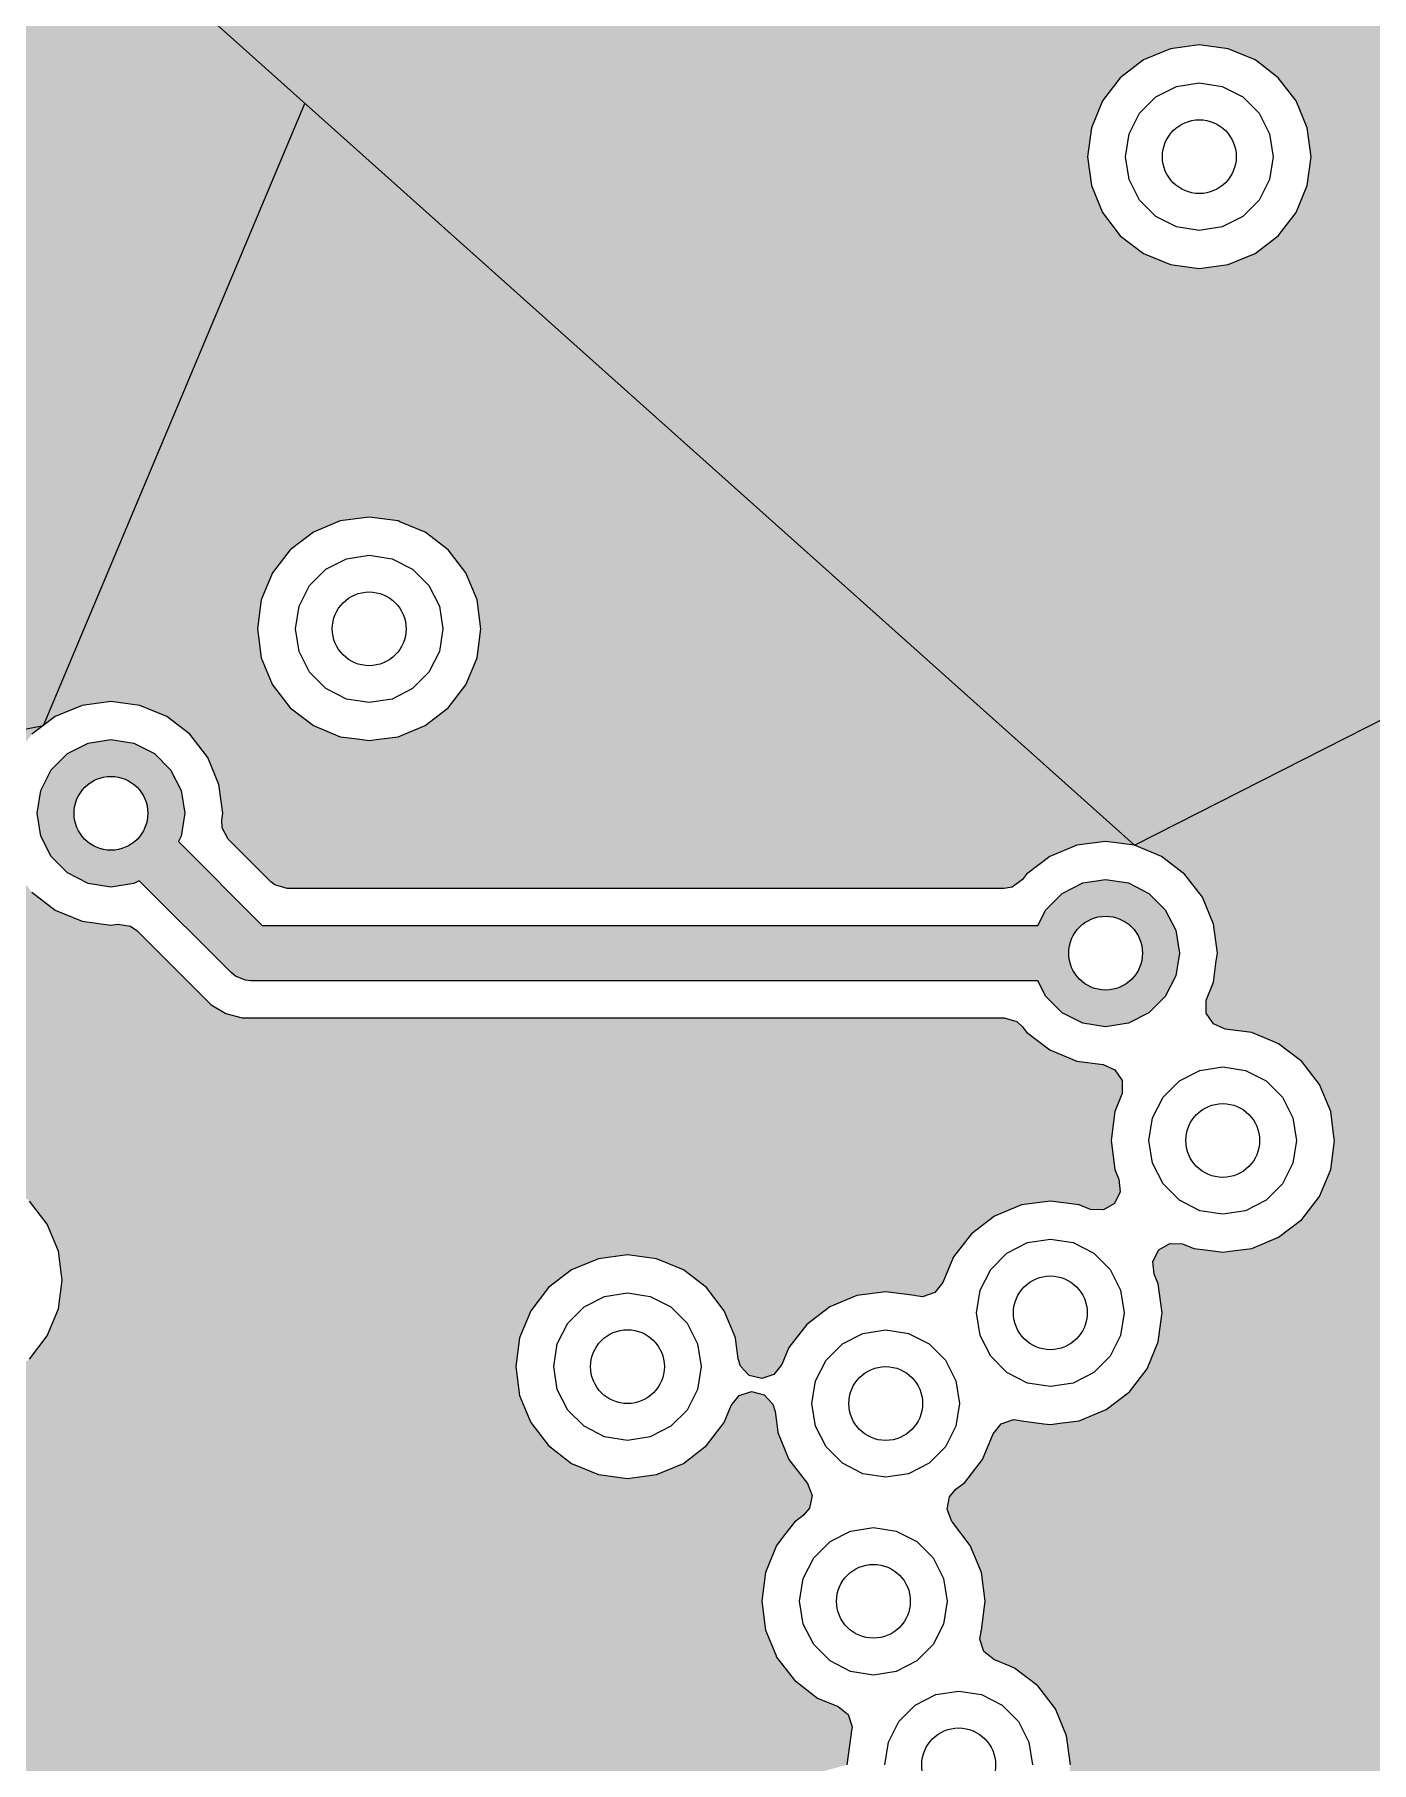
# Model space of a CAD drawing. Header units: millimetres. Extents: x -3894 to -3474, y -291 to 6.
# Drawn here: x -3652.3 to -3645.05, y -89.91 to -80.54 of the extents above; entities that cross this region are included whole.
import ezdxf

# ---------------------------------------------------------------- set-up
doc = ezdxf.new("R2010")
doc.units = ezdxf.units.MM
doc.layers.add('BLACK', color=7, linetype='Continuous')

msp = doc.modelspace()

# ---------------------------------------------------------------- hatches: boundary and pattern name
h = msp.add_hatch(color=256)
h.dxf.hatch_style = 1
h.paths.add_polyline_path([(-3655.3291, -76.8924), (-3655.6468, -77.159), (-3655.9866, -77.397), (-3656.3459, -77.6044), (-3656.7219, -77.7797), (-3657.1117, -77.9216), (-3657.5123, -78.0289), (-3657.9209, -78.101), (-3658.3341, -78.1371), (-3658.7489, -78.1371), (-3659.1622, -78.101), (-3658.5478, -85.5179), (-3652.2493, -84.287), (-3650.832, -80.9144)])
h.paths.add_polyline_path([(-3655.777, -81.0783), (-3655.777, -81.0783), (-3655.6676, -81.1237), (-3655.6309, -81.1388), (-3655.5468, -81.2034), (-3655.5055, -81.2351), (-3655.4092, -81.3605), (-3655.3487, -81.5066), (-3655.3281, -81.6634), (-3655.3487, -81.8201), (-3655.4092, -81.9662), (-3655.5055, -82.0917), (-3655.6309, -82.1879), (-3655.777, -82.2484), (-3655.8796, -82.2619), (-3655.9338, -82.2691), (-3656.0121, -82.2587), (-3656.0905, -82.2484), (-3656.2366, -82.1879), (-3656.362, -82.0917), (-3656.4583, -81.9662), (-3656.5188, -81.8201), (-3656.5188, -81.8201), (-3656.5394, -81.6634), (-3656.5188, -81.5066), (-3656.5188, -81.5066), (-3656.4583, -81.3605), (-3656.362, -81.2351), (-3656.2366, -81.1388), (-3656.0905, -81.0783), (-3656.0905, -81.0783), (-3655.9338, -81.0577)], flags=16)
h.paths.add_polyline_path([(-3655.8102, -81.283), (-3655.6986, -81.3398), (-3655.6102, -81.4283), (-3655.5533, -81.5398), (-3655.5338, -81.6634), (-3655.5533, -81.787), (-3655.6102, -81.8985), (-3655.6986, -81.987), (-3655.8102, -82.0438), (-3655.9338, -82.0634), (-3656.0574, -82.0438), (-3656.1689, -81.987), (-3656.2574, -81.8985), (-3656.3142, -81.787), (-3656.3338, -81.6634), (-3656.3142, -81.5398), (-3656.2574, -81.4283), (-3656.1689, -81.3398), (-3656.0574, -81.283), (-3655.9338, -81.2634)], flags=0)
h.paths.add_polyline_path([(-3655.7338, -81.6634, -1), (-3656.1338, -81.6634, -1)], flags=0)
h.paths.add_polyline_path([(-3657.0055, -81.2351), (-3656.9092, -81.3605), (-3656.8487, -81.5066), (-3656.8281, -81.6634), (-3656.8487, -81.8201), (-3656.9092, -81.9662), (-3657.0055, -82.0917), (-3657.1309, -82.1879), (-3657.277, -82.2484), (-3657.3796, -82.2619), (-3657.4338, -82.2691), (-3657.5121, -82.2587), (-3657.5905, -82.2484), (-3657.7366, -82.1879), (-3657.862, -82.0917), (-3657.9583, -81.9662), (-3658.0188, -81.8201), (-3658.0188, -81.8201), (-3658.0394, -81.6634), (-3658.0188, -81.5066), (-3658.0188, -81.5066), (-3657.9583, -81.3605), (-3657.862, -81.2351), (-3657.7366, -81.1388), (-3657.5905, -81.0783), (-3657.5905, -81.0783), (-3657.4338, -81.0577), (-3657.277, -81.0783), (-3657.277, -81.0783), (-3657.1676, -81.1237), (-3657.1309, -81.1388)], flags=16)
h.paths.add_polyline_path([(-3657.1986, -81.3398), (-3657.1102, -81.4283), (-3657.0533, -81.5398), (-3657.0338, -81.6634), (-3657.0533, -81.787), (-3657.1102, -81.8985), (-3657.1986, -81.987), (-3657.3102, -82.0438), (-3657.4338, -82.0634), (-3657.5574, -82.0438), (-3657.6689, -81.987), (-3657.7574, -81.8985), (-3657.8142, -81.787), (-3657.8338, -81.6634), (-3657.8142, -81.5398), (-3657.7574, -81.4283), (-3657.6689, -81.3398), (-3657.5574, -81.283), (-3657.4338, -81.2634), (-3657.3102, -81.283)], flags=0)
h.paths.add_polyline_path([(-3657.2338, -81.6634, -1), (-3657.6338, -81.6634, -1)], flags=0)
h.paths.add_polyline_path([(-3653.8991, -82.2263), (-3653.753, -82.1658), (-3653.753, -82.1658), (-3653.5963, -82.1452), (-3653.4395, -82.1658), (-3653.4395, -82.1658), (-3653.2934, -82.2263), (-3653.168, -82.3226), (-3653.0717, -82.448), (-3653.0112, -82.5941), (-3653.0112, -82.5941), (-3652.9937, -82.7274), (-3652.9906, -82.7509), (-3653.0112, -82.9076), (-3653.0717, -83.0537), (-3653.168, -83.1792), (-3653.2934, -83.2754), (-3653.4395, -83.3359), (-3653.5407, -83.3492), (-3653.5963, -83.3566), (-3653.6746, -83.3462), (-3653.753, -83.3359), (-3653.8991, -83.2754), (-3654.0245, -83.1792), (-3654.1208, -83.0537), (-3654.1813, -82.9076), (-3654.1813, -82.9076), (-3654.2019, -82.7509), (-3654.1813, -82.5941), (-3654.1813, -82.5941), (-3654.1208, -82.448), (-3654.0245, -82.3226)], flags=16)
h.paths.add_polyline_path([(-3653.8314, -82.4273), (-3653.7199, -82.3705), (-3653.5963, -82.3509), (-3653.4727, -82.3705), (-3653.3611, -82.4273), (-3653.2727, -82.5158), (-3653.2158, -82.6273), (-3653.1963, -82.7509), (-3653.2158, -82.8745), (-3653.2727, -82.986), (-3653.3611, -83.0745), (-3653.4727, -83.1313), (-3653.5963, -83.1509), (-3653.7199, -83.1313), (-3653.8314, -83.0745), (-3653.9199, -82.986), (-3653.9767, -82.8745), (-3653.9963, -82.7509), (-3653.9767, -82.6273), (-3653.9199, -82.5158)], flags=0)
h.paths.add_polyline_path([(-3653.3963, -82.7509, -1), (-3653.7963, -82.7509, -1)], flags=0)
h = msp.add_hatch(color=256)
h.dxf.hatch_style = 1
h.paths.add_polyline_path([(-3634.949, -79.1409), (-3642.7676, -79.1409), (-3642.8096, -79.1482), (-3642.866, -79.1894), (-3642.8885, -79.2187), (-3643.0139, -79.3149), (-3643.16, -79.3754), (-3643.2645, -79.3892), (-3643.3168, -79.3961), (-3643.3951, -79.3857), (-3643.4735, -79.3754), (-3643.6196, -79.3149), (-3643.745, -79.2187), (-3643.8413, -79.0932), (-3643.9018, -78.9471), (-3643.9018, -78.9471), (-3643.9224, -78.7904), (-3643.9018, -78.6336), (-3643.9018, -78.6336), (-3643.8413, -78.4875), (-3643.745, -78.3621), (-3643.7022, -78.3293), (-3643.684, -78.3121), (-3643.655, -78.2485), (-3643.6649, -78.1794), (-3643.7107, -78.1266), (-3643.7777, -78.1069), (-3646.0321, -78.1069), (-3646.0321, -78.1069), (-3646.09, -78.0986), (-3646.1571, -78.0789), (-3646.1811, -78.0654), (-3646.1834, -78.0642), (-3646.2519, -78.0501), (-3646.317, -78.0753), (-3646.4429, -78.1719), (-3646.589, -78.2324), (-3646.6935, -78.2462), (-3646.7458, -78.2531), (-3646.8241, -78.2427), (-3646.9025, -78.2324), (-3647.0486, -78.1719), (-3647.1713, -78.0778), (-3647.1849, -78.0687), (-3647.2529, -78.0523), (-3647.324, -78.0771), (-3647.3143, -78.0721), (-3647.3369, -78.08), (-3647.4027, -78.0989), (-3647.4594, -78.1069), (-3647.4594, -78.1069), (-3647.7717, -78.1069), (-3647.7825, -78.1069), (-3647.8039, -78.1053), (-3647.8724, -78.0986), (-3647.9909, -78.0869), (-3648.0345, -78.0782), (-3648.2181, -78.0225), (-3648.2592, -78.0055), (-3648.2681, -78.0007), (-3648.2681, -78.0007), (-3648.2681, -78.0007), (-3648.4283, -77.9151), (-3648.4547, -77.8975), (-3648.4653, -77.8904), (-3648.6002, -77.7797), (-3648.6058, -77.7751), (-3648.6114, -77.7709), (-3648.6451, -77.7372), (-3648.6787, -77.6962), (-3648.7541, -77.6044), (-3648.7603, -77.5968), (-3648.7663, -77.5895), (-3648.7969, -77.5438), (-3651.3762, -80.4277), (-3646.335, -84.9363)])
h.paths.add_polyline_path([(-3643.6597, -80.2171), (-3643.7202, -80.3632), (-3643.8165, -80.4887), (-3643.9419, -80.5849), (-3644.088, -80.6454), (-3644.1925, -80.6592), (-3644.2448, -80.6661), (-3644.3231, -80.6557), (-3644.4015, -80.6454), (-3644.5476, -80.5849), (-3644.673, -80.4887), (-3644.7693, -80.3632), (-3644.8298, -80.2171), (-3644.8298, -80.2171), (-3644.8504, -80.0604), (-3644.8298, -79.9036), (-3644.8298, -79.9036), (-3644.7693, -79.7575), (-3644.673, -79.6321), (-3644.5476, -79.5358), (-3644.4015, -79.4753), (-3644.4015, -79.4753), (-3644.2448, -79.4547), (-3644.088, -79.4753), (-3644.088, -79.4753), (-3643.9419, -79.5358), (-3643.8165, -79.6321), (-3643.7202, -79.7575), (-3643.6597, -79.9036), (-3643.6391, -80.0604)], flags=16)
h.paths.add_polyline_path([(-3643.8643, -80.184), (-3643.9212, -80.2955), (-3644.0096, -80.384), (-3644.1212, -80.4408), (-3644.2448, -80.4604), (-3644.3684, -80.4408), (-3644.4799, -80.384), (-3644.5684, -80.2955), (-3644.6252, -80.184), (-3644.6448, -80.0604), (-3644.6252, -79.9368), (-3644.5684, -79.8253), (-3644.4799, -79.7368), (-3644.3684, -79.68), (-3644.2448, -79.6604), (-3644.1212, -79.68), (-3644.0096, -79.7368), (-3643.9212, -79.8253), (-3643.8643, -79.9368), (-3643.8448, -80.0604)], flags=0)
h.paths.add_polyline_path([(-3644.4448, -80.0604, -1), (-3644.0448, -80.0604, -1)], flags=0)
h.paths.add_polyline_path([(-3645.3987, -81.0466), (-3645.3781, -81.2034), (-3645.3987, -81.3601), (-3645.4592, -81.5062), (-3645.5555, -81.6317), (-3645.6809, -81.7279), (-3645.827, -81.7884), (-3645.9315, -81.8022), (-3645.9838, -81.8091), (-3646.0621, -81.7987), (-3646.1405, -81.7884), (-3646.2866, -81.7279), (-3646.412, -81.6317), (-3646.5083, -81.5062), (-3646.5249, -81.4662), (-3646.5688, -81.3601), (-3646.5688, -81.3601), (-3646.5894, -81.2034), (-3646.5688, -81.0466), (-3646.5688, -81.0466), (-3646.5083, -80.9005), (-3646.412, -80.7751), (-3646.2866, -80.6788), (-3646.1405, -80.6183), (-3646.1405, -80.6183), (-3645.9838, -80.5977), (-3645.827, -80.6183), (-3645.827, -80.6183), (-3645.6809, -80.6788), (-3645.6594, -80.6954), (-3645.5555, -80.7751), (-3645.4592, -80.9005)], flags=16)
h.paths.add_polyline_path([(-3645.5838, -81.2034), (-3645.6033, -81.327), (-3645.6602, -81.4385), (-3645.7486, -81.527), (-3645.8602, -81.5838), (-3645.9838, -81.6034), (-3646.1074, -81.5838), (-3646.2189, -81.527), (-3646.3074, -81.4385), (-3646.3642, -81.327), (-3646.3838, -81.2034), (-3646.3642, -81.0798), (-3646.3074, -80.9683), (-3646.2189, -80.8798), (-3646.1074, -80.823), (-3645.9838, -80.8034), (-3645.8602, -80.823), (-3645.7486, -80.8798), (-3645.6602, -80.9683), (-3645.6033, -81.0798)], flags=0)
h.paths.add_polyline_path([(-3645.7838, -81.2034, -1), (-3646.1838, -81.2034, -1)], flags=0)
h.paths.add_polyline_path([(-3647.3574, -79.8586), (-3647.417, -80.0289), (-3647.4368, -80.0604), (-3647.5129, -80.1816), (-3647.6405, -80.3092), (-3647.7932, -80.4052), (-3647.9635, -80.4647), (-3648.1428, -80.4849), (-3648.322, -80.4647), (-3648.4923, -80.4052), (-3648.645, -80.3092), (-3648.7726, -80.1816), (-3648.8686, -80.0289), (-3648.9281, -79.8586), (-3648.9483, -79.6794), (-3648.9281, -79.5001), (-3648.8686, -79.3299), (-3648.7726, -79.1771), (-3648.645, -79.0496), (-3648.4923, -78.9536), (-3648.322, -78.894), (-3648.1428, -78.8738), (-3647.9635, -78.894), (-3647.7932, -78.9536), (-3647.6405, -79.0496), (-3647.5129, -79.1771), (-3647.417, -79.3299), (-3647.3574, -79.5001), (-3647.3534, -79.5358), (-3647.3372, -79.6794)], flags=16)
h.paths.add_polyline_path([(-3647.5632, -79.8347), (-3647.6231, -79.9794), (-3647.7185, -80.1036), (-3647.8428, -80.199), (-3647.9875, -80.2589), (-3648.1428, -80.2794), (-3648.2981, -80.2589), (-3648.4428, -80.199), (-3648.567, -80.1036), (-3648.6624, -79.9794), (-3648.7223, -79.8347), (-3648.7428, -79.6794), (-3648.7223, -79.5241), (-3648.6624, -79.3794), (-3648.567, -79.2551), (-3648.4428, -79.1598), (-3648.2981, -79.0998), (-3648.1428, -79.0794), (-3647.9875, -79.0998), (-3647.8428, -79.1598), (-3647.7185, -79.2551), (-3647.6231, -79.3794), (-3647.5632, -79.5241), (-3647.5428, -79.6794)], flags=0)
h.paths.add_polyline_path([(-3648.6428, -79.6794, -1), (-3647.6428, -79.6794, -1)], flags=0)
h = msp.add_hatch(color=256)
h.dxf.hatch_style = 1
h.paths.add_polyline_path([(-3650.832, -80.9144), (-3652.2493, -84.287), (-3652.1866, -84.2388), (-3652.0405, -84.1783), (-3652.0405, -84.1783), (-3651.8838, -84.1577), (-3651.727, -84.1783), (-3651.727, -84.1783), (-3651.5809, -84.2388), (-3651.4555, -84.3351), (-3651.3592, -84.4605), (-3651.2987, -84.6066), (-3651.2781, -84.7634), (-3651.2829, -84.8), (-3651.2811, -84.8425), (-3651.2476, -84.9038), (-3651.0169, -85.1346), (-3650.9963, -85.1512), (-3650.9292, -85.1709), (-3647.0409, -85.1709), (-3646.9989, -85.1636), (-3646.9425, -85.1224), (-3646.92, -85.0931), (-3646.7946, -84.9968), (-3646.6485, -84.9363), (-3646.6485, -84.9363), (-3646.4918, -84.9157), (-3646.335, -84.9363)])
h.paths.add_polyline_path([(-3649.8987, -83.9201), (-3649.9592, -84.0662), (-3650.0555, -84.1917), (-3650.1809, -84.2879), (-3650.327, -84.3484), (-3650.4315, -84.3622), (-3650.4838, -84.3691), (-3650.5621, -84.3587), (-3650.6405, -84.3484), (-3650.7866, -84.2879), (-3650.912, -84.1917), (-3651.0083, -84.0662), (-3651.033, -84.0066), (-3651.0688, -83.9201), (-3651.0688, -83.9201), (-3651.0894, -83.7634), (-3651.0688, -83.6066), (-3651.0688, -83.6066), (-3651.0083, -83.4605), (-3650.912, -83.3351), (-3650.7866, -83.2388), (-3650.6405, -83.1783), (-3650.6405, -83.1783), (-3650.4838, -83.1577), (-3650.327, -83.1783), (-3650.327, -83.1783), (-3650.3174, -83.1823), (-3650.1809, -83.2388), (-3650.0555, -83.3351), (-3649.9592, -83.4605), (-3649.8987, -83.6066), (-3649.8781, -83.7634)], flags=16)
h.paths.add_polyline_path([(-3650.1033, -83.887), (-3650.1602, -83.9985), (-3650.2486, -84.087), (-3650.3602, -84.1438), (-3650.4838, -84.1634), (-3650.6074, -84.1438), (-3650.7189, -84.087), (-3650.8074, -83.9985), (-3650.8642, -83.887), (-3650.8838, -83.7634), (-3650.8642, -83.6398), (-3650.8074, -83.5283), (-3650.7189, -83.4398), (-3650.6074, -83.383), (-3650.4838, -83.3634), (-3650.3602, -83.383), (-3650.2486, -83.4398), (-3650.1602, -83.5283), (-3650.1033, -83.6398), (-3650.0838, -83.7634)], flags=0)
h.paths.add_polyline_path([(-3650.6838, -83.7634, -1), (-3650.2838, -83.7634, -1)], flags=0)
h = msp.add_hatch(color=256)
h.dxf.hatch_style = 1
h.paths.add_polyline_path([(-3640.642, -82.0386), (-3646.335, -84.9363), (-3646.335, -84.9363), (-3646.1889, -84.9968), (-3646.0635, -85.0931), (-3645.9672, -85.2185), (-3645.9067, -85.3646), (-3645.8861, -85.5214), (-3645.8916, -85.5633), (-3645.9067, -85.6781), (-3645.9419, -85.7631), (-3645.9467, -85.777), (-3645.9459, -85.8469), (-3645.9074, -85.9052), (-3645.8435, -85.9334), (-3645.7, -85.9523), (-3645.7, -85.9523), (-3645.5839, -86.0004), (-3645.5539, -86.0128), (-3645.4285, -86.1091), (-3645.3322, -86.2345), (-3645.2717, -86.3806), (-3645.2521, -86.5293), (-3645.2511, -86.5374), (-3645.2717, -86.6941), (-3645.3322, -86.8402), (-3645.4285, -86.9657), (-3645.5539, -87.0619), (-3645.7, -87.1224), (-3645.8045, -87.1362), (-3645.8568, -87.1431), (-3645.9498, -87.1308), (-3646.0135, -87.1224), (-3646.0659, -87.1007), (-3646.0741, -87.0977), (-3646.144, -87.0952), (-3646.2041, -87.1308), (-3646.2353, -87.1933), (-3646.2279, -87.2628), (-3646.2063, -87.3149), (-3646.1994, -87.3671), (-3646.1856, -87.4716), (-3646.1872, -87.4832), (-3646.2063, -87.6284), (-3646.2668, -87.7745), (-3646.363, -87.8999), (-3646.4885, -87.9962), (-3646.6346, -88.0567), (-3646.7391, -88.0704), (-3646.7913, -88.0773), (-3646.826, -88.0727), (-3646.9481, -88.0567), (-3646.9481, -88.0567), (-3646.955, -88.0548), (-3646.9915, -88.0507), (-3647.0578, -88.0727), (-3647.1016, -88.1272), (-3647.1592, -88.2662), (-3647.2555, -88.3917), (-3647.3031, -88.4282), (-3647.3372, -88.4685), (-3647.3512, -88.5369), (-3647.326, -88.6021), (-3647.2259, -88.7326), (-3647.1976, -88.8009), (-3647.1654, -88.8787), (-3647.1448, -89.0354), (-3647.1665, -89.2003), (-3647.1662, -89.2004), (-3647.1736, -89.2413), (-3647.1516, -89.3076), (-3647.0972, -89.3515), (-3647.0139, -89.3859), (-3646.9855, -89.3977), (-3646.86, -89.494), (-3646.7638, -89.6194), (-3646.7033, -89.7655), (-3646.6826, -89.9222), (-3646.6895, -89.9745), (-3646.7033, -90.079), (-3646.7638, -90.2251), (-3646.8101, -90.2854), (-3646.8325, -90.3331), (-3646.8284, -90.4028), (-3646.7872, -90.4593), (-3646.7499, -90.4879), (-3646.6537, -90.6133), (-3646.6116, -90.715), (-3646.5815, -90.7583), (-3646.519, -90.7895), (-3646.4495, -90.7821), (-3646.4405, -90.7783), (-3646.4405, -90.7783), (-3646.2838, -90.7577), (-3646.127, -90.7783), (-3646.127, -90.7783), (-3646.118, -90.7821), (-3645.9809, -90.8388), (-3645.8555, -90.9351), (-3645.7592, -91.0605), (-3645.6987, -91.2066), (-3645.6806, -91.3444), (-3645.6781, -91.3634), (-3645.6857, -91.421), (-3645.6813, -91.4735), (-3645.6428, -91.5318), (-3645.6054, -91.5484), (-3645.5789, -91.5601), (-3645.5129, -91.5688), (-3645.3668, -91.6293), (-3645.2414, -91.7256), (-3645.1451, -91.851), (-3645.0846, -91.9971), (-3645.0667, -92.1334), (-3645.064, -92.1538), (-3645.0846, -92.3106), (-3645.1451, -92.4567), (-3645.2414, -92.5821), (-3644.8018, -93.155), (-3644.7626, -93.1248), (-3644.6165, -93.0643), (-3644.6165, -93.0643), (-3644.4598, -93.0437), (-3644.303, -93.0643), (-3644.303, -93.0643), (-3644.1569, -93.1248), (-3644.0315, -93.2211), (-3643.9352, -93.3465), (-3643.8747, -93.4926), (-3643.8541, -93.6494), (-3643.8573, -93.6742), (-3643.8747, -93.8061), (-3640.642, -94.1471)])
h = msp.add_hatch(color=256)
h.dxf.hatch_style = 1
h.paths.add_polyline_path([(-3649.512, -87.3351), (-3649.3866, -87.2388), (-3649.2405, -87.1783), (-3649.2405, -87.1783), (-3649.0838, -87.1577), (-3648.927, -87.1783), (-3648.927, -87.1783), (-3648.8589, -87.2066), (-3648.7809, -87.2388), (-3648.6555, -87.3351), (-3648.5592, -87.4605), (-3648.4987, -87.6066), (-3648.4945, -87.6388), (-3648.4837, -87.7208), (-3648.4716, -87.7601), (-3648.424, -87.8112), (-3648.3563, -87.8285), (-3648.29, -87.8064), (-3648.2462, -87.752), (-3648.2083, -87.6605), (-3648.112, -87.5351), (-3647.9866, -87.4388), (-3647.8405, -87.3783), (-3647.8405, -87.3783), (-3647.6838, -87.3577), (-3647.527, -87.3783), (-3647.5201, -87.3802), (-3647.4836, -87.3843), (-3647.4173, -87.3623), (-3647.3735, -87.3079), (-3647.3159, -87.1688), (-3647.2196, -87.0433), (-3647.0942, -86.9471), (-3646.9481, -86.8866), (-3646.9481, -86.8866), (-3646.7913, -86.8659), (-3646.6346, -86.8866), (-3646.5822, -86.9083), (-3646.5739, -86.9114), (-3646.5041, -86.9138), (-3646.444, -86.8782), (-3646.4128, -86.8157), (-3646.4202, -86.7462), (-3646.4218, -86.7425), (-3646.4418, -86.6941), (-3646.4418, -86.6941), (-3646.4418, -86.6941), (-3646.4624, -86.5374), (-3646.4418, -86.3806), (-3646.4066, -86.2957), (-3646.4018, -86.2818), (-3646.4026, -86.2119), (-3646.4411, -86.1536), (-3646.505, -86.1253), (-3646.6485, -86.1064), (-3646.7946, -86.0459), (-3646.92, -85.9497), (-3646.9425, -85.9204), (-3646.9738, -85.8916), (-3647.0409, -85.8719), (-3651.1719, -85.8719), (-3651.2611, -85.848), (-3651.2798, -85.8372), (-3651.341, -85.8019), (-3651.7433, -85.3995), (-3651.7782, -85.375), (-3651.8472, -85.3642), (-3651.8838, -85.3691), (-3652.0405, -85.3484), (-3652.1866, -85.2879), (-3652.312, -85.1917), (-3652.4083, -85.0662), (-3652.4688, -84.9201), (-3652.4688, -84.9201), (-3652.4894, -84.7634), (-3652.4688, -84.6066), (-3652.4688, -84.6066), (-3652.4083, -84.4605), (-3652.312, -84.3351), (-3652.2493, -84.287), (-3658.5478, -85.5179), (-3653.3488, -87.2153), (-3653.3385, -87.137), (-3653.3385, -87.137), (-3653.278, -86.9909), (-3653.1817, -86.8654), (-3653.0563, -86.7692), (-3652.9102, -86.7087), (-3652.9102, -86.7087), (-3652.7534, -86.688), (-3652.5967, -86.7087), (-3652.5967, -86.7087), (-3652.4506, -86.7692), (-3652.3251, -86.8654), (-3652.2289, -86.9909), (-3652.1684, -87.137), (-3652.1514, -87.2658), (-3652.1477, -87.2937), (-3652.1684, -87.4505), (-3652.2289, -87.5966), (-3652.3251, -87.722), (-3652.4506, -87.8182), (-3652.5967, -87.8788), (-3652.6944, -87.8916), (-3652.7534, -87.8994), (-3652.8318, -87.8891), (-3652.9102, -87.8788), (-3653.0563, -87.8182), (-3653.1817, -87.722), (-3653.278, -87.5966), (-3653.3027, -87.5368), (-3653.3385, -87.4505), (-3653.3385, -87.4505), (-3653.3591, -87.2937), (-3653.3488, -87.2153), (-3655.9592, -92.1333), (-3647.894, -89.9222), (-3647.8723, -89.7574), (-3647.8725, -89.7573), (-3647.8651, -89.7164), (-3647.8872, -89.6501), (-3647.9416, -89.6062), (-3648.0533, -89.56), (-3648.1787, -89.4637), (-3648.275, -89.3383), (-3648.2803, -89.3255), (-3648.3355, -89.1922), (-3648.3355, -89.1922), (-3648.3561, -89.0354), (-3648.3355, -88.8787), (-3648.3355, -88.8787), (-3648.275, -88.7326), (-3648.2247, -88.6671), (-3648.1787, -88.6071), (-3648.1311, -88.5706), (-3648.097, -88.5303), (-3648.083, -88.4619), (-3648.1082, -88.3967), (-3648.2083, -88.2662), (-3648.2688, -88.1201), (-3648.2688, -88.1201), (-3648.271, -88.1033), (-3648.2765, -88.0614), (-3648.2838, -88.006), (-3648.2959, -87.9667), (-3648.3435, -87.9155), (-3648.4112, -87.8983), (-3648.4775, -87.9203), (-3648.5213, -87.9747), (-3648.5592, -88.0662), (-3648.6555, -88.1917), (-3648.7809, -88.2879), (-3648.927, -88.3484), (-3649.0065, -88.3589), (-3649.0838, -88.3691), (-3649.1621, -88.3587), (-3649.2405, -88.3484), (-3649.3866, -88.2879), (-3649.512, -88.1917), (-3649.6083, -88.0662), (-3649.633, -88.0066), (-3649.6688, -87.9201), (-3649.6688, -87.9201), (-3649.6894, -87.7634), (-3649.6688, -87.6066), (-3649.6688, -87.6066), (-3649.6083, -87.4605)])
h = msp.add_hatch(color=256)
h.dxf.hatch_style = 1
h.paths.add_polyline_path([(-3646.0918, -85.5214), (-3646.1113, -85.3978), (-3646.1682, -85.2863), (-3646.2566, -85.1978), (-3646.3682, -85.141), (-3646.4918, -85.1214), (-3646.6154, -85.141), (-3646.7269, -85.1978), (-3646.8154, -85.2863), (-3646.8587, -85.3714), (-3651.0636, -85.3714), (-3651.5184, -84.9166), (-3651.5033, -84.887), (-3651.4838, -84.7634), (-3651.5033, -84.6398), (-3651.5602, -84.5283), (-3651.6486, -84.4398), (-3651.7602, -84.383), (-3651.8838, -84.3634), (-3652.0074, -84.383), (-3652.1189, -84.4398), (-3652.2074, -84.5283), (-3652.2642, -84.6398), (-3652.2838, -84.7634), (-3652.2642, -84.887), (-3652.2074, -84.9985), (-3652.1189, -85.087), (-3652.0074, -85.1438), (-3651.8838, -85.1634), (-3651.7602, -85.1438), (-3651.7306, -85.1287), (-3651.2318, -85.6274), (-3651.2091, -85.6461), (-3651.1774, -85.6592), (-3651.155, -85.6685), (-3651.1258, -85.6714), (-3646.8587, -85.6714), (-3646.8154, -85.7565), (-3646.7269, -85.845), (-3646.6154, -85.9018), (-3646.4918, -85.9214), (-3646.3682, -85.9018), (-3646.2566, -85.845), (-3646.1682, -85.7565), (-3646.1113, -85.645)])
h.paths.add_polyline_path([(-3652.0838, -84.7634, -1), (-3651.6838, -84.7634, -1)], flags=16)
h.paths.add_polyline_path([(-3646.2918, -85.5214, -1), (-3646.6918, -85.5214, -1)], flags=16)

# ---------------------------------------------------------------- linework, layer by layer
for p, q in [((-3655.3291, -76.8924), (-3646.335, -84.9363)), ((-3646.335, -84.9363), (-3634.949, -79.1409)), ((-3652.2493, -84.287), (-3650.832, -80.9144)), ((-3664.8464, -86.7488), (-3652.2493, -84.287))]:
    msp.add_line(p, q)
at = {"layer": 'BLACK', "linetype": 'Continuous'}
for p, q in [((-3646.1405, -80.6183), (-3646.2866, -80.6788)), ((-3645.9838, -80.5977), (-3646.1405, -80.6183)), ((-3646.1405, -80.6183), (-3646.1405, -80.6183)), ((-3645.827, -80.6183), (-3645.9838, -80.5977)), ((-3645.9838, -80.5977), (-3645.9838, -80.5977)), ((-3645.6809, -80.6788), (-3645.827, -80.6183)), ((-3645.827, -80.6183), (-3645.827, -80.6183)), ((-3646.2866, -80.6788), (-3646.412, -80.7751)), ((-3645.6594, -80.6954), (-3645.6809, -80.6788)), ((-3645.5555, -80.7751), (-3645.6594, -80.6954)), ((-3646.412, -80.7751), (-3646.5083, -80.9005)), ((-3646.2189, -80.8798), (-3646.1074, -80.823)), ((-3646.1074, -80.823), (-3645.9838, -80.8034)), ((-3645.9838, -80.8034), (-3645.8602, -80.823)), ((-3645.8602, -80.823), (-3645.7486, -80.8798)), ((-3645.4592, -80.9005), (-3645.5555, -80.7751)), ((-3646.5083, -80.9005), (-3646.5688, -81.0466)), ((-3646.3074, -80.9683), (-3646.2189, -80.8798)), ((-3645.7486, -80.8798), (-3645.6602, -80.9683)), ((-3645.3987, -81.0466), (-3645.4592, -80.9005)), ((-3646.3642, -81.0798), (-3646.3074, -80.9683)), ((-3645.6602, -80.9683), (-3645.6033, -81.0798)), ((-3646.5688, -81.0466), (-3646.5894, -81.2034)), ((-3646.5688, -81.0466), (-3646.5688, -81.0466)), ((-3646.3838, -81.2034), (-3646.3642, -81.0798)), ((-3645.6033, -81.0798), (-3645.5838, -81.2034)), ((-3645.3781, -81.2034), (-3645.3987, -81.0466)), ((-3646.5894, -81.2034), (-3646.5688, -81.3601)), ((-3646.5894, -81.2034), (-3646.5894, -81.2034)), ((-3646.3642, -81.327), (-3646.3838, -81.2034)), ((-3645.5838, -81.2034), (-3645.6033, -81.327)), ((-3645.3987, -81.3601), (-3645.3781, -81.2034)), ((-3646.5688, -81.3601), (-3646.5688, -81.3601)), ((-3646.5688, -81.3601), (-3646.5249, -81.4662)), ((-3646.3074, -81.4385), (-3646.3642, -81.327)), ((-3645.6033, -81.327), (-3645.6602, -81.4385)), ((-3645.4592, -81.5062), (-3645.3987, -81.3601)), ((-3646.5249, -81.4662), (-3646.5083, -81.5062)), ((-3646.2189, -81.527), (-3646.3074, -81.4385)), ((-3645.6602, -81.4385), (-3645.7486, -81.527)), ((-3646.5083, -81.5062), (-3646.412, -81.6317)), ((-3646.1074, -81.5838), (-3646.2189, -81.527)), ((-3645.9838, -81.6034), (-3646.1074, -81.5838)), ((-3645.8602, -81.5838), (-3645.9838, -81.6034)), ((-3645.7486, -81.527), (-3645.8602, -81.5838)), ((-3645.5555, -81.6317), (-3645.4592, -81.5062)), ((-3646.412, -81.6317), (-3646.2866, -81.7279)), ((-3645.6809, -81.7279), (-3645.5555, -81.6317)), ((-3646.2866, -81.7279), (-3646.1405, -81.7884)), ((-3645.827, -81.7884), (-3645.6809, -81.7279)), ((-3646.1405, -81.7884), (-3646.0621, -81.7987)), ((-3646.0621, -81.7987), (-3645.9838, -81.8091)), ((-3645.9838, -81.8091), (-3645.9315, -81.8022)), ((-3645.9838, -81.8091), (-3645.9838, -81.8091)), ((-3645.9838, -81.8091), (-3645.9838, -81.8091)), ((-3645.9315, -81.8022), (-3645.827, -81.7884)), ((-3650.6405, -83.1783), (-3650.7866, -83.2388)), ((-3650.4838, -83.1577), (-3650.6405, -83.1783)), ((-3650.6405, -83.1783), (-3650.6405, -83.1783)), ((-3650.327, -83.1783), (-3650.4838, -83.1577)), ((-3650.4838, -83.1577), (-3650.4838, -83.1577)), ((-3650.3174, -83.1823), (-3650.327, -83.1783)), ((-3650.327, -83.1783), (-3650.327, -83.1783)), ((-3650.1809, -83.2388), (-3650.3174, -83.1823)), ((-3650.7866, -83.2388), (-3650.912, -83.3351)), ((-3650.0555, -83.3351), (-3650.1809, -83.2388)), ((-3650.912, -83.3351), (-3651.0083, -83.4605)), ((-3650.6074, -83.383), (-3650.4838, -83.3634)), ((-3650.4838, -83.3634), (-3650.3602, -83.383)), ((-3649.9592, -83.4605), (-3650.0555, -83.3351)), ((-3651.0083, -83.4605), (-3651.0688, -83.6066)), ((-3650.8074, -83.5283), (-3650.7189, -83.4398)), ((-3650.7189, -83.4398), (-3650.6074, -83.383)), ((-3650.3602, -83.383), (-3650.2486, -83.4398)), ((-3650.2486, -83.4398), (-3650.1602, -83.5283)), ((-3649.8987, -83.6066), (-3649.9592, -83.4605)), ((-3650.8642, -83.6398), (-3650.8074, -83.5283)), ((-3650.1602, -83.5283), (-3650.1033, -83.6398)), ((-3651.0688, -83.6066), (-3651.0894, -83.7634)), ((-3651.0688, -83.6066), (-3651.0688, -83.6066)), ((-3650.8838, -83.7634), (-3650.8642, -83.6398)), ((-3650.1033, -83.6398), (-3650.0838, -83.7634)), ((-3649.8781, -83.7634), (-3649.8987, -83.6066)), ((-3651.0894, -83.7634), (-3651.0688, -83.9201)), ((-3651.0894, -83.7634), (-3651.0894, -83.7634)), ((-3650.8642, -83.887), (-3650.8838, -83.7634)), ((-3650.0838, -83.7634), (-3650.1033, -83.887)), ((-3649.8987, -83.9201), (-3649.8781, -83.7634)), ((-3651.0688, -83.9201), (-3651.0688, -83.9201)), ((-3651.0688, -83.9201), (-3651.033, -84.0066)), ((-3650.8074, -83.9985), (-3650.8642, -83.887)), ((-3650.1033, -83.887), (-3650.1602, -83.9985)), ((-3649.9592, -84.0662), (-3649.8987, -83.9201)), ((-3651.033, -84.0066), (-3651.0083, -84.0662)), ((-3650.7189, -84.087), (-3650.8074, -83.9985)), ((-3650.1602, -83.9985), (-3650.2486, -84.087)), ((-3651.0083, -84.0662), (-3650.912, -84.1917)), ((-3650.6074, -84.1438), (-3650.7189, -84.087)), ((-3650.2486, -84.087), (-3650.3602, -84.1438)), ((-3650.0555, -84.1917), (-3649.9592, -84.0662)), ((-3652.0405, -84.1783), (-3652.1866, -84.2388)), ((-3651.8838, -84.1577), (-3652.0405, -84.1783)), ((-3652.0405, -84.1783), (-3652.0405, -84.1783)), ((-3651.727, -84.1783), (-3651.8838, -84.1577)), ((-3651.8838, -84.1577), (-3651.8838, -84.1577)), ((-3651.5809, -84.2388), (-3651.727, -84.1783)), ((-3651.727, -84.1783), (-3651.727, -84.1783)), ((-3650.912, -84.1917), (-3650.7866, -84.2879)), ((-3650.4838, -84.1634), (-3650.6074, -84.1438)), ((-3650.3602, -84.1438), (-3650.4838, -84.1634)), ((-3650.1809, -84.2879), (-3650.0555, -84.1917)), ((-3652.1866, -84.2388), (-3652.312, -84.3351)), ((-3651.4555, -84.3351), (-3651.5809, -84.2388)), ((-3650.7866, -84.2879), (-3650.6405, -84.3484)), ((-3650.327, -84.3484), (-3650.1809, -84.2879)), ((-3652.1189, -84.4398), (-3652.0074, -84.383)), ((-3652.0074, -84.383), (-3651.8838, -84.3634)), ((-3651.8838, -84.3634), (-3651.7602, -84.383)), ((-3651.7602, -84.383), (-3651.6486, -84.4398)), ((-3651.3592, -84.4605), (-3651.4555, -84.3351)), ((-3650.6405, -84.3484), (-3650.5621, -84.3587)), ((-3650.5621, -84.3587), (-3650.4838, -84.3691)), ((-3650.4838, -84.3691), (-3650.4315, -84.3622)), ((-3650.4838, -84.3691), (-3650.4838, -84.3691)), ((-3650.4838, -84.3691), (-3650.4838, -84.3691)), ((-3650.4315, -84.3622), (-3650.327, -84.3484)), ((-3652.2074, -84.5283), (-3652.1189, -84.4398)), ((-3651.6486, -84.4398), (-3651.5602, -84.5283)), ((-3651.2987, -84.6066), (-3651.3592, -84.4605)), ((-3652.2642, -84.6398), (-3652.2074, -84.5283)), ((-3651.5602, -84.5283), (-3651.5033, -84.6398)), ((-3652.2838, -84.7634), (-3652.2642, -84.6398)), ((-3651.5033, -84.6398), (-3651.4838, -84.7634)), ((-3651.2781, -84.7634), (-3651.2987, -84.6066)), ((-3652.2642, -84.887), (-3652.2838, -84.7634)), ((-3651.4838, -84.7634), (-3651.5033, -84.887)), ((-3651.2829, -84.8), (-3651.2781, -84.7634)), ((-3651.2811, -84.8425), (-3651.2829, -84.8)), ((-3651.2476, -84.9038), (-3651.2811, -84.8425)), ((-3652.2074, -84.9985), (-3652.2642, -84.887)), ((-3651.5033, -84.887), (-3651.5184, -84.9166)), ((-3651.5184, -84.9166), (-3651.0636, -85.3714)), ((-3651.0169, -85.1346), (-3651.2476, -84.9038)), ((-3646.6485, -84.9363), (-3646.7946, -84.9968)), ((-3646.4918, -84.9157), (-3646.6485, -84.9363)), ((-3646.6485, -84.9363), (-3646.6485, -84.9363)), ((-3646.335, -84.9363), (-3646.4918, -84.9157)), ((-3646.4918, -84.9157), (-3646.4918, -84.9157)), ((-3646.1889, -84.9968), (-3646.335, -84.9363)), ((-3646.335, -84.9363), (-3646.335, -84.9363)), ((-3652.1189, -85.087), (-3652.2074, -84.9985)), ((-3646.7946, -84.9968), (-3646.92, -85.0931)), ((-3646.7946, -84.9968), (-3646.7946, -84.9968)), ((-3646.0635, -85.0931), (-3646.1889, -84.9968)), ((-3652.0074, -85.1438), (-3652.1189, -85.087)), ((-3651.8838, -85.1634), (-3652.0074, -85.1438)), ((-3651.7602, -85.1438), (-3651.8838, -85.1634)), ((-3651.7306, -85.1287), (-3651.7602, -85.1438)), ((-3651.2318, -85.6274), (-3651.7306, -85.1287)), ((-3650.9963, -85.1512), (-3651.0169, -85.1346)), ((-3650.9292, -85.1709), (-3650.9963, -85.1512)), ((-3646.9425, -85.1224), (-3646.9989, -85.1636)), ((-3646.92, -85.0931), (-3646.9425, -85.1224)), ((-3646.7269, -85.1978), (-3646.6154, -85.141)), ((-3646.6154, -85.141), (-3646.4918, -85.1214)), ((-3646.4918, -85.1214), (-3646.3682, -85.141)), ((-3646.3682, -85.141), (-3646.2566, -85.1978)), ((-3645.9672, -85.2185), (-3646.0635, -85.0931)), ((-3652.312, -85.1917), (-3652.1866, -85.2879)), ((-3647.0409, -85.1709), (-3650.9292, -85.1709)), ((-3646.9989, -85.1636), (-3647.0409, -85.1709)), ((-3646.8154, -85.2863), (-3646.7269, -85.1978)), ((-3646.2566, -85.1978), (-3646.1682, -85.2863)), ((-3645.9067, -85.3646), (-3645.9672, -85.2185)), ((-3652.1866, -85.2879), (-3652.0405, -85.3484)), ((-3646.8587, -85.3714), (-3646.8154, -85.2863)), ((-3646.1682, -85.2863), (-3646.1113, -85.3978)), ((-3652.0405, -85.3484), (-3651.8838, -85.3691)), ((-3651.8838, -85.3691), (-3651.8472, -85.3642)), ((-3651.8472, -85.3642), (-3651.7782, -85.375)), ((-3651.7782, -85.375), (-3651.7433, -85.3995)), ((-3651.7433, -85.3995), (-3651.341, -85.8019)), ((-3651.0636, -85.3714), (-3646.8587, -85.3714)), ((-3646.1113, -85.3978), (-3646.0918, -85.5214)), ((-3645.8861, -85.5214), (-3645.9067, -85.3646)), ((-3645.9067, -85.3646), (-3645.9067, -85.3646)), ((-3646.0918, -85.5214), (-3646.1113, -85.645)), ((-3645.8916, -85.5633), (-3645.8861, -85.5214)), ((-3645.8861, -85.5214), (-3645.8861, -85.5214)), ((-3645.9067, -85.6781), (-3645.8916, -85.5633)), ((-3651.2091, -85.6461), (-3651.2318, -85.6274)), ((-3651.1774, -85.6592), (-3651.2091, -85.6461)), ((-3651.155, -85.6685), (-3651.1774, -85.6592)), ((-3651.1258, -85.6714), (-3651.155, -85.6685)), ((-3646.8587, -85.6714), (-3651.1258, -85.6714)), ((-3646.8154, -85.7565), (-3646.8587, -85.6714)), ((-3646.1113, -85.645), (-3646.1682, -85.7565)), ((-3645.9419, -85.7631), (-3645.9067, -85.6781)), ((-3651.341, -85.8019), (-3651.2798, -85.8372)), ((-3646.7269, -85.845), (-3646.8154, -85.7565)), ((-3646.1682, -85.7565), (-3646.2566, -85.845)), ((-3645.9467, -85.777), (-3645.9419, -85.7631)), ((-3645.9459, -85.8469), (-3645.9467, -85.777)), ((-3651.2798, -85.8372), (-3651.2611, -85.848)), ((-3651.2611, -85.848), (-3651.1719, -85.8719)), ((-3651.1719, -85.8719), (-3647.0409, -85.8719)), ((-3647.0409, -85.8719), (-3646.9738, -85.8916)), ((-3646.9738, -85.8916), (-3646.9425, -85.9204)), ((-3646.6154, -85.9018), (-3646.7269, -85.845)), ((-3646.4918, -85.9214), (-3646.6154, -85.9018)), ((-3646.3682, -85.9018), (-3646.4918, -85.9214)), ((-3646.2566, -85.845), (-3646.3682, -85.9018)), ((-3645.9074, -85.9052), (-3645.9459, -85.8469)), ((-3646.9425, -85.9204), (-3646.92, -85.9497)), ((-3646.92, -85.9497), (-3646.7946, -86.0459)), ((-3645.8435, -85.9334), (-3645.9074, -85.9052)), ((-3645.7, -85.9523), (-3645.8435, -85.9334)), ((-3645.5839, -86.0004), (-3645.7, -85.9523)), ((-3645.7, -85.9523), (-3645.7, -85.9523)), ((-3646.7946, -86.0459), (-3646.6485, -86.1064)), ((-3645.5539, -86.0128), (-3645.5839, -86.0004)), ((-3645.4285, -86.1091), (-3645.5539, -86.0128)), ((-3646.6485, -86.1064), (-3646.505, -86.1253)), ((-3646.505, -86.1253), (-3646.4411, -86.1536)), ((-3646.4411, -86.1536), (-3646.4026, -86.2119)), ((-3646.0919, -86.2138), (-3645.9804, -86.157)), ((-3645.9804, -86.157), (-3645.8568, -86.1374)), ((-3645.8568, -86.1374), (-3645.7332, -86.157)), ((-3645.7332, -86.157), (-3645.6216, -86.2138)), ((-3645.3322, -86.2345), (-3645.4285, -86.1091)), ((-3646.4026, -86.2119), (-3646.4018, -86.2818)), ((-3646.1804, -86.3023), (-3646.0919, -86.2138)), ((-3645.6216, -86.2138), (-3645.5332, -86.3023)), ((-3645.2717, -86.3806), (-3645.3322, -86.2345)), ((-3646.4066, -86.2957), (-3646.4418, -86.3806)), ((-3646.4018, -86.2818), (-3646.4066, -86.2957)), ((-3646.2372, -86.4138), (-3646.1804, -86.3023)), ((-3645.5332, -86.3023), (-3645.4763, -86.4138)), ((-3646.4418, -86.3806), (-3646.4624, -86.5374)), ((-3646.4418, -86.3806), (-3646.4418, -86.3806)), ((-3646.2568, -86.5374), (-3646.2372, -86.4138)), ((-3645.4763, -86.4138), (-3645.4568, -86.5374)), ((-3645.2521, -86.5293), (-3645.2717, -86.3806)), ((-3645.2717, -86.3806), (-3645.2717, -86.3806)), ((-3646.4624, -86.5374), (-3646.4624, -86.5374)), ((-3646.4624, -86.5374), (-3646.4418, -86.6941)), ((-3646.2372, -86.661), (-3646.2568, -86.5374)), ((-3645.4568, -86.5374), (-3645.4763, -86.661)), ((-3645.2717, -86.6941), (-3645.2511, -86.5374)), ((-3645.2511, -86.5374), (-3645.2521, -86.5293)), ((-3646.4418, -86.6941), (-3646.4418, -86.6941)), ((-3646.4418, -86.6941), (-3646.4418, -86.6941)), ((-3646.4418, -86.6941), (-3646.4218, -86.7425)), ((-3646.4218, -86.7425), (-3646.4202, -86.7462)), ((-3646.4202, -86.7462), (-3646.4128, -86.8157)), ((-3646.1804, -86.7725), (-3646.2372, -86.661)), ((-3645.4763, -86.661), (-3645.5332, -86.7725)), ((-3645.3322, -86.8402), (-3645.2717, -86.6941)), ((-3646.4128, -86.8157), (-3646.444, -86.8782)), ((-3646.0919, -86.861), (-3646.1804, -86.7725)), ((-3645.5332, -86.7725), (-3645.6216, -86.861)), ((-3645.4285, -86.9657), (-3645.3322, -86.8402)), ((-3652.2289, -86.9909), (-3652.3251, -86.8654)), ((-3646.9481, -86.8866), (-3647.0942, -86.9471)), ((-3646.7913, -86.8659), (-3646.9481, -86.8866)), ((-3646.9481, -86.8866), (-3646.9481, -86.8866)), ((-3646.6346, -86.8866), (-3646.7913, -86.8659)), ((-3646.7913, -86.8659), (-3646.7913, -86.8659)), ((-3646.5822, -86.9083), (-3646.6346, -86.8866)), ((-3646.6346, -86.8866), (-3646.6346, -86.8866)), ((-3646.5739, -86.9114), (-3646.5822, -86.9083)), ((-3646.5041, -86.9138), (-3646.5739, -86.9114)), ((-3646.444, -86.8782), (-3646.5041, -86.9138)), ((-3645.9804, -86.9178), (-3646.0919, -86.861)), ((-3645.8568, -86.9374), (-3645.9804, -86.9178)), ((-3645.7332, -86.9178), (-3645.8568, -86.9374)), ((-3645.6216, -86.861), (-3645.7332, -86.9178)), ((-3652.1684, -87.137), (-3652.2289, -86.9909)), ((-3647.0942, -86.9471), (-3647.2196, -87.0433)), ((-3645.5539, -87.0619), (-3645.4285, -86.9657)), ((-3647.2196, -87.0433), (-3647.3159, -87.1688)), ((-3647.0264, -87.148), (-3646.9149, -87.0912)), ((-3646.9149, -87.0912), (-3646.7913, -87.0716)), ((-3646.7913, -87.0716), (-3646.6677, -87.0912)), ((-3646.6677, -87.0912), (-3646.5562, -87.148)), ((-3646.2041, -87.1308), (-3646.144, -87.0952)), ((-3646.144, -87.0952), (-3646.0741, -87.0977)), ((-3646.0741, -87.0977), (-3646.0659, -87.1007)), ((-3646.0659, -87.1007), (-3646.0135, -87.1224)), ((-3645.7, -87.1224), (-3645.5539, -87.0619)), ((-3652.1684, -87.137), (-3652.1684, -87.137)), ((-3652.1514, -87.2658), (-3652.1684, -87.137)), ((-3649.2405, -87.1783), (-3649.3866, -87.2388)), ((-3649.0838, -87.1577), (-3649.2405, -87.1783)), ((-3649.2405, -87.1783), (-3649.2405, -87.1783)), ((-3648.927, -87.1783), (-3649.0838, -87.1577)), ((-3649.0838, -87.1577), (-3649.0838, -87.1577)), ((-3648.8589, -87.2066), (-3648.927, -87.1783)), ((-3648.927, -87.1783), (-3648.927, -87.1783)), ((-3648.7809, -87.2388), (-3648.8589, -87.2066)), ((-3647.3159, -87.1688), (-3647.3735, -87.3079)), ((-3647.1149, -87.2365), (-3647.0264, -87.148)), ((-3646.5562, -87.148), (-3646.4677, -87.2365)), ((-3646.2353, -87.1933), (-3646.2041, -87.1308)), ((-3646.2279, -87.2628), (-3646.2353, -87.1933)), ((-3646.0135, -87.1224), (-3645.9498, -87.1308)), ((-3645.9498, -87.1308), (-3645.8568, -87.1431)), ((-3645.8568, -87.1431), (-3645.8045, -87.1362)), ((-3645.8568, -87.1431), (-3645.8568, -87.1431)), ((-3645.8568, -87.1431), (-3645.8568, -87.1431)), ((-3645.8045, -87.1362), (-3645.7, -87.1224)), ((-3652.1684, -87.4505), (-3652.1477, -87.2937)), ((-3652.1477, -87.2937), (-3652.1514, -87.2658)), ((-3649.3866, -87.2388), (-3649.512, -87.3351)), ((-3648.6555, -87.3351), (-3648.7809, -87.2388)), ((-3647.3735, -87.3079), (-3647.4173, -87.3623)), ((-3647.1717, -87.348), (-3647.1149, -87.2365)), ((-3646.4677, -87.2365), (-3646.4109, -87.348)), ((-3646.2063, -87.3149), (-3646.2279, -87.2628)), ((-3649.512, -87.3351), (-3649.6083, -87.4605)), ((-3649.3189, -87.4398), (-3649.2074, -87.383)), ((-3649.2074, -87.383), (-3649.0838, -87.3634)), ((-3649.0838, -87.3634), (-3648.9602, -87.383)), ((-3648.9602, -87.383), (-3648.8486, -87.4398)), ((-3648.5592, -87.4605), (-3648.6555, -87.3351)), ((-3647.8405, -87.3783), (-3647.9866, -87.4388)), ((-3647.6838, -87.3577), (-3647.8405, -87.3783)), ((-3647.8405, -87.3783), (-3647.8405, -87.3783)), ((-3647.527, -87.3783), (-3647.6838, -87.3577)), ((-3647.6838, -87.3577), (-3647.6838, -87.3577)), ((-3647.5201, -87.3802), (-3647.527, -87.3783)), ((-3647.4836, -87.3843), (-3647.5201, -87.3802)), ((-3647.4173, -87.3623), (-3647.4836, -87.3843)), ((-3647.1913, -87.4716), (-3647.1717, -87.348)), ((-3646.4109, -87.348), (-3646.3913, -87.4716)), ((-3646.1994, -87.3671), (-3646.2063, -87.3149)), ((-3646.1856, -87.4716), (-3646.1994, -87.3671)), ((-3652.2289, -87.5966), (-3652.1684, -87.4505)), ((-3649.6083, -87.4605), (-3649.6688, -87.6066)), ((-3649.4074, -87.5283), (-3649.3189, -87.4398)), ((-3648.8486, -87.4398), (-3648.7602, -87.5283)), ((-3648.4987, -87.6066), (-3648.5592, -87.4605)), ((-3647.9866, -87.4388), (-3648.112, -87.5351)), ((-3647.1717, -87.5952), (-3647.1913, -87.4716)), ((-3646.3913, -87.4716), (-3646.4109, -87.5952)), ((-3646.2063, -87.6284), (-3646.1872, -87.4832)), ((-3646.1872, -87.4832), (-3646.1856, -87.4716)), ((-3646.1856, -87.4716), (-3646.1856, -87.4716)), ((-3649.4642, -87.6398), (-3649.4074, -87.5283)), ((-3648.7602, -87.5283), (-3648.7033, -87.6398)), ((-3648.112, -87.5351), (-3648.2083, -87.6605)), ((-3647.9189, -87.6398), (-3647.8074, -87.583)), ((-3647.8074, -87.583), (-3647.6838, -87.5634)), ((-3647.6838, -87.5634), (-3647.5602, -87.583)), ((-3647.5602, -87.583), (-3647.4486, -87.6398)), ((-3652.3251, -87.722), (-3652.2289, -87.5966)), ((-3649.6688, -87.6066), (-3649.6894, -87.7634)), ((-3649.6688, -87.6066), (-3649.6688, -87.6066)), ((-3649.4838, -87.7634), (-3649.4642, -87.6398)), ((-3648.7033, -87.6398), (-3648.6838, -87.7634)), ((-3648.4945, -87.6388), (-3648.4987, -87.6066)), ((-3648.4837, -87.7208), (-3648.4945, -87.6388)), ((-3648.2083, -87.6605), (-3648.2462, -87.752)), ((-3648.0074, -87.7283), (-3647.9189, -87.6398)), ((-3647.4486, -87.6398), (-3647.3602, -87.7283)), ((-3647.1149, -87.7067), (-3647.1717, -87.5952)), ((-3646.4109, -87.5952), (-3646.4677, -87.7067)), ((-3646.2668, -87.7745), (-3646.2063, -87.6284)), ((-3649.6894, -87.7634), (-3649.6894, -87.7634)), ((-3649.6894, -87.7634), (-3649.6688, -87.9201)), ((-3649.4642, -87.887), (-3649.4838, -87.7634)), ((-3648.6838, -87.7634), (-3648.7033, -87.887)), ((-3648.4716, -87.7601), (-3648.4837, -87.7208)), ((-3648.424, -87.8112), (-3648.4716, -87.7601)), ((-3648.2462, -87.752), (-3648.29, -87.8064)), ((-3648.0642, -87.8398), (-3648.0074, -87.7283)), ((-3647.3602, -87.7283), (-3647.3033, -87.8398)), ((-3647.0264, -87.7952), (-3647.1149, -87.7067)), ((-3646.4677, -87.7067), (-3646.5562, -87.7952)), ((-3646.363, -87.8999), (-3646.2668, -87.7745)), ((-3648.3563, -87.8285), (-3648.424, -87.8112)), ((-3648.29, -87.8064), (-3648.3563, -87.8285)), ((-3648.0838, -87.9634), (-3648.0642, -87.8398)), ((-3647.3033, -87.8398), (-3647.2838, -87.9634)), ((-3646.9149, -87.8521), (-3647.0264, -87.7952)), ((-3646.7913, -87.8716), (-3646.9149, -87.8521)), ((-3646.6677, -87.8521), (-3646.7913, -87.8716)), ((-3646.5562, -87.7952), (-3646.6677, -87.8521)), ((-3649.6688, -87.9201), (-3649.6688, -87.9201)), ((-3649.6688, -87.9201), (-3649.633, -88.0066)), ((-3649.4074, -87.9985), (-3649.4642, -87.887)), ((-3648.7033, -87.887), (-3648.7602, -87.9985)), ((-3648.5213, -87.9747), (-3648.4775, -87.9203)), ((-3648.4775, -87.9203), (-3648.4112, -87.8983)), ((-3648.4112, -87.8983), (-3648.3435, -87.9155)), ((-3648.3435, -87.9155), (-3648.2959, -87.9667)), ((-3648.0642, -88.087), (-3648.0838, -87.9634)), ((-3647.2838, -87.9634), (-3647.3033, -88.087)), ((-3646.4885, -87.9962), (-3646.363, -87.8999)), ((-3649.633, -88.0066), (-3649.6083, -88.0662)), ((-3649.3189, -88.087), (-3649.4074, -87.9985)), ((-3648.7602, -87.9985), (-3648.8486, -88.087)), ((-3648.5592, -88.0662), (-3648.5213, -87.9747)), ((-3648.2959, -87.9667), (-3648.2838, -88.006)), ((-3648.2838, -88.006), (-3648.2765, -88.0614)), ((-3647.0578, -88.0727), (-3646.9915, -88.0507)), ((-3646.9915, -88.0507), (-3646.955, -88.0548)), ((-3646.955, -88.0548), (-3646.9481, -88.0567)), ((-3646.9481, -88.0567), (-3646.9481, -88.0567)), ((-3646.9481, -88.0567), (-3646.826, -88.0727)), ((-3646.7391, -88.0704), (-3646.6346, -88.0567)), ((-3646.6346, -88.0567), (-3646.4885, -87.9962)), ((-3649.6083, -88.0662), (-3649.512, -88.1917)), ((-3649.2074, -88.1438), (-3649.3189, -88.087)), ((-3649.0838, -88.1634), (-3649.2074, -88.1438)), ((-3648.9602, -88.1438), (-3649.0838, -88.1634)), ((-3648.8486, -88.087), (-3648.9602, -88.1438)), ((-3648.6555, -88.1917), (-3648.5592, -88.0662)), ((-3648.2765, -88.0614), (-3648.271, -88.1033)), ((-3648.271, -88.1033), (-3648.2688, -88.1201)), ((-3648.2688, -88.1201), (-3648.2688, -88.1201)), ((-3648.2688, -88.1201), (-3648.2083, -88.2662)), ((-3648.0074, -88.1985), (-3648.0642, -88.087)), ((-3647.3033, -88.087), (-3647.3602, -88.1985)), ((-3647.1592, -88.2662), (-3647.1016, -88.1272)), ((-3647.1016, -88.1272), (-3647.0578, -88.0727)), ((-3646.826, -88.0727), (-3646.7913, -88.0773)), ((-3646.7913, -88.0773), (-3646.7391, -88.0704)), ((-3646.7913, -88.0773), (-3646.7913, -88.0773)), ((-3646.7913, -88.0773), (-3646.7913, -88.0773)), ((-3649.512, -88.1917), (-3649.3866, -88.2879)), ((-3648.7809, -88.2879), (-3648.6555, -88.1917)), ((-3647.9189, -88.287), (-3648.0074, -88.1985)), ((-3647.3602, -88.1985), (-3647.4486, -88.287)), ((-3649.3866, -88.2879), (-3649.2405, -88.3484)), ((-3648.927, -88.3484), (-3648.7809, -88.2879)), ((-3648.2083, -88.2662), (-3648.1082, -88.3967)), ((-3647.8074, -88.3438), (-3647.9189, -88.287)), ((-3647.4486, -88.287), (-3647.5602, -88.3438)), ((-3647.2555, -88.3917), (-3647.1592, -88.2662)), ((-3649.2405, -88.3484), (-3649.1621, -88.3587)), ((-3649.1621, -88.3587), (-3649.0838, -88.3691)), ((-3649.0838, -88.3691), (-3649.0065, -88.3589)), ((-3649.0838, -88.3691), (-3649.0838, -88.3691)), ((-3649.0838, -88.3691), (-3649.0838, -88.3691)), ((-3649.0065, -88.3589), (-3648.927, -88.3484)), ((-3648.1082, -88.3967), (-3648.083, -88.4619)), ((-3647.6838, -88.3634), (-3647.8074, -88.3438)), ((-3647.5602, -88.3438), (-3647.6838, -88.3634)), ((-3647.3372, -88.4685), (-3647.3031, -88.4282)), ((-3647.3031, -88.4282), (-3647.2555, -88.3917)), ((-3648.083, -88.4619), (-3648.097, -88.5303)), ((-3647.3512, -88.5369), (-3647.3372, -88.4685)), ((-3648.1787, -88.6071), (-3648.2247, -88.6671)), ((-3648.1311, -88.5706), (-3648.1787, -88.6071)), ((-3648.1787, -88.6071), (-3648.1787, -88.6071)), ((-3648.1787, -88.6071), (-3648.1787, -88.6071)), ((-3648.097, -88.5303), (-3648.1311, -88.5706)), ((-3647.326, -88.6021), (-3647.3512, -88.5369)), ((-3647.3222, -88.6071), (-3647.326, -88.6021)), ((-3647.2259, -88.7326), (-3647.3222, -88.6071)), ((-3647.3222, -88.6071), (-3647.3222, -88.6071)), ((-3648.2247, -88.6671), (-3648.275, -88.7326)), ((-3648.074, -88.8003), (-3647.9856, -88.7118)), ((-3647.9856, -88.7118), (-3647.874, -88.655)), ((-3647.874, -88.655), (-3647.7504, -88.6354)), ((-3647.7504, -88.6354), (-3647.6268, -88.655)), ((-3647.6268, -88.655), (-3647.5153, -88.7118)), ((-3647.5153, -88.7118), (-3647.4268, -88.8003)), ((-3648.275, -88.7326), (-3648.3355, -88.8787)), ((-3648.1309, -88.9118), (-3648.074, -88.8003)), ((-3647.4268, -88.8003), (-3647.37, -88.9118)), ((-3647.1976, -88.8009), (-3647.2259, -88.7326)), ((-3647.1654, -88.8787), (-3647.1976, -88.8009)), ((-3648.3355, -88.8787), (-3648.3561, -89.0354)), ((-3648.3355, -88.8787), (-3648.3355, -88.8787)), ((-3647.1448, -89.0354), (-3647.1654, -88.8787)), ((-3647.1654, -88.8787), (-3647.1654, -88.8787)), ((-3648.1504, -89.0354), (-3648.1309, -88.9118)), ((-3647.37, -88.9118), (-3647.3504, -89.0354)), ((-3648.3561, -89.0354), (-3648.3561, -89.0354)), ((-3648.3561, -89.0354), (-3648.3355, -89.1922)), ((-3648.1309, -89.159), (-3648.1504, -89.0354)), ((-3647.3504, -89.0354), (-3647.37, -89.159)), ((-3647.1654, -89.1922), (-3647.1448, -89.0355)), ((-3647.1448, -89.0355), (-3647.1448, -89.0354)), ((-3647.1448, -89.0354), (-3647.1448, -89.0354)), ((-3648.074, -89.2705), (-3648.1309, -89.159)), ((-3647.37, -89.159), (-3647.4268, -89.2705)), ((-3648.3355, -89.1922), (-3648.3355, -89.1922)), ((-3648.3355, -89.1922), (-3648.2803, -89.3255)), ((-3647.9856, -89.359), (-3648.074, -89.2705)), ((-3647.4268, -89.2705), (-3647.5153, -89.359)), ((-3647.1736, -89.2413), (-3647.1662, -89.2004)), ((-3647.1516, -89.3076), (-3647.1736, -89.2413)), ((-3647.1675, -89.2), (-3647.1654, -89.1922)), ((-3647.1662, -89.2004), (-3647.1675, -89.2)), ((-3647.1654, -89.1922), (-3647.1654, -89.1922)), ((-3648.2803, -89.3255), (-3648.275, -89.3383)), ((-3648.275, -89.3383), (-3648.1787, -89.4637)), ((-3647.874, -89.4158), (-3647.9856, -89.359)), ((-3647.5153, -89.359), (-3647.6268, -89.4158)), ((-3647.0972, -89.3515), (-3647.1516, -89.3076)), ((-3647.0139, -89.3859), (-3647.0972, -89.3515)), ((-3648.1787, -89.4637), (-3648.0533, -89.56)), ((-3647.7504, -89.4354), (-3647.874, -89.4158)), ((-3647.6268, -89.4158), (-3647.7504, -89.4354)), ((-3646.9855, -89.3977), (-3647.0139, -89.3859)), ((-3646.86, -89.494), (-3646.9855, -89.3977)), ((-3647.5234, -89.5986), (-3647.4119, -89.5418)), ((-3647.4119, -89.5418), (-3647.2883, -89.5222)), ((-3647.2883, -89.5222), (-3647.1647, -89.5418)), ((-3647.1647, -89.5418), (-3647.0532, -89.5986)), ((-3646.7638, -89.6194), (-3646.86, -89.494)), ((-3648.0533, -89.56), (-3647.9416, -89.6062)), ((-3647.9416, -89.6062), (-3647.8872, -89.6501)), ((-3647.8872, -89.6501), (-3647.8651, -89.7164)), ((-3647.6119, -89.6871), (-3647.5234, -89.5986)), ((-3647.0532, -89.5986), (-3646.9647, -89.6871)), ((-3646.7033, -89.7655), (-3646.7638, -89.6194)), ((-3647.8651, -89.7164), (-3647.8725, -89.7573)), ((-3647.6687, -89.7986), (-3647.6119, -89.6871)), ((-3646.9647, -89.6871), (-3646.9079, -89.7986)), ((-3647.8734, -89.7655), (-3647.894, -89.9222)), ((-3647.8713, -89.7576), (-3647.8734, -89.7655)), ((-3647.8725, -89.7573), (-3647.8713, -89.7576)), ((-3647.6883, -89.9222), (-3647.6687, -89.7986)), ((-3646.9079, -89.7986), (-3646.8883, -89.9222)), ((-3646.6826, -89.9222), (-3646.7033, -89.7655)), ((-3646.7033, -89.7655), (-3646.7033, -89.7655))]:
    msp.add_line(p, q, dxfattribs=at)
at = {"layer": 'BLACK'}
for centre in [(-3645.9838, -81.2034), (-3650.4838, -83.7634), (-3651.8838, -84.7634), (-3646.4918, -85.5214), (-3645.8568, -86.5374), (-3646.7913, -87.4716), (-3649.0838, -87.7634), (-3647.6838, -87.9634), (-3647.7504, -89.0354), (-3647.2883, -89.9222)]:
    msp.add_circle(centre, 0.2, dxfattribs=at)
msp.add_arc((-3636.2333, -86.2377), 33.5, 0, 180, dxfattribs=at)

doc.saveas('drawing.dxf')
